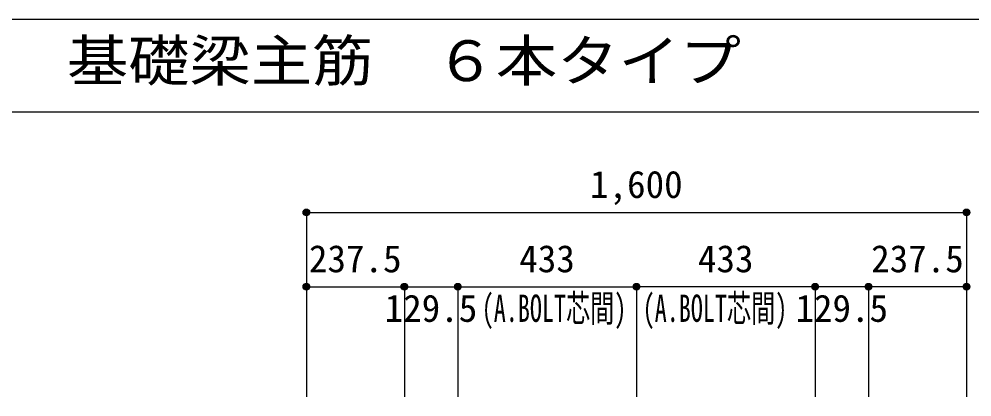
# Model space of a CAD drawing. Units: millimetres at full size, sheet at 1:30. Extents: x -5973 to 5954, y -4195 to 4201.
# Drawn here: x -944 to 1365, y 3286 to 4201 of the extents above; entities that cross this region are included whole.
import ezdxf
from ezdxf.enums import TextEntityAlignment as Align

# ---------------------------------------------------------------- set-up
doc = ezdxf.new("R2010")
doc.units = ezdxf.units.MM
doc.header["$LTSCALE"] = 30
doc.header["$PDMODE"] = 32
doc.header["$PDSIZE"] = 15
for name, color, linetype in [('0-7_文字', 4, 'Continuous'), ('0-D_寸法', 4, 'Continuous'), ('6-7_文字', 7, 'Continuous'), ('F-0_枠', 6, 'Continuous')]:
    doc.layers.add(name, color=color, linetype=linetype)
doc.styles.add('ＭＳ ゴシック', font='')
doc.styles.get('ＭＳ ゴシック').set_extended_font_data('MS Gothic')

msp = doc.modelspace()

# ---------------------------------------------------------------- linework, layer by layer
at = {"layer": '0-D_寸法'}
for p, q in [((-247.56, 3733.07), (-247.56, 3553.07)), ((-247.56, 3733.07), (-247.56, 3553.07)), ((-247.56, 3733.07), (1352.44, 3733.07)), ((-247.56, 3733.07), (1352.44, 3733.07)), ((1352.44, 3733.07), (1352.44, 3553.07)), ((-247.56, 3553.07), (-247.56, 3286.03)), ((-247.56, 3553.07), (-10.06, 3553.07)), ((-10.06, 3553.07), (119.44, 3553.07)), ((-10.06, 3553.07), (-10.06, 3286.03)), ((119.44, 3553.07), (119.44, 3286.03)), ((119.44, 3553.07), (552.44, 3553.07)), ((552.44, 3553.07), (552.44, 3286.03)), ((985.44, 3553.07), (552.44, 3553.07)), ((1114.94, 3553.07), (985.44, 3553.07)), ((985.44, 3553.07), (985.44, 3286.03)), ((1352.44, 3553.07), (1114.94, 3553.07)), ((1114.94, 3553.07), (1114.94, 3286.03)), ((1352.44, 3553.07), (1352.44, 3286.03))]:
    msp.add_line(p, q, dxfattribs=at)
for centre, radius in [((-247.56, 3733.07), 8), ((1352.44, 3733.07), 8), ((-247.56, 3733.07), 7.2), ((-247.56, 3733.07), 6.4), ((-247.56, 3733.07), 5.6), ((-247.56, 3733.07), 4.8), ((-247.56, 3733.07), 4), ((-247.56, 3733.07), 3.2), ((-247.56, 3733.07), 2.4), ((-247.56, 3733.07), 1.6), ((-247.56, 3733.07), 0.8), ((1352.44, 3733.07), 7.2), ((1352.44, 3733.07), 6.4), ((1352.44, 3733.07), 5.6), ((1352.44, 3733.07), 4.8), ((1352.44, 3733.07), 4), ((1352.44, 3733.07), 3.2), ((1352.44, 3733.07), 2.4), ((1352.44, 3733.07), 1.6), ((1352.44, 3733.07), 0.8), ((-247.56, 3553.07), 8), ((-247.56, 3553.07), 7.2), ((-247.56, 3553.07), 6.4), ((-247.56, 3553.07), 5.6), ((-247.56, 3553.07), 4.8), ((-247.56, 3553.07), 4), ((-10.06, 3553.07), 8), ((-10.06, 3553.07), 7.2), ((-10.06, 3553.07), 6.4), ((-10.06, 3553.07), 5.6), ((-10.06, 3553.07), 4.8), ((-10.06, 3553.07), 4), ((119.44, 3553.07), 8), ((119.44, 3553.07), 7.2), ((119.44, 3553.07), 6.4), ((119.44, 3553.07), 5.6), ((119.44, 3553.07), 4.8), ((119.44, 3553.07), 4), ((552.44, 3553.07), 8), ((552.44, 3553.07), 7.2), ((552.44, 3553.07), 6.4), ((552.44, 3553.07), 5.6), ((552.44, 3553.07), 4.8), ((552.44, 3553.07), 4), ((985.44, 3553.07), 8), ((985.44, 3553.07), 7.2), ((985.44, 3553.07), 6.4), ((985.44, 3553.07), 5.6), ((985.44, 3553.07), 4.8), ((985.44, 3553.07), 4), ((1114.94, 3553.07), 8), ((1114.94, 3553.07), 7.2), ((1114.94, 3553.07), 6.4), ((1114.94, 3553.07), 5.6), ((1114.94, 3553.07), 4.8), ((1114.94, 3553.07), 4), ((1352.44, 3553.07), 8), ((1352.44, 3553.07), 7.2), ((1352.44, 3553.07), 6.4), ((1352.44, 3553.07), 5.6), ((1352.44, 3553.07), 4.8), ((1352.44, 3553.07), 4), ((-247.56, 3553.07), 3.2), ((-247.56, 3553.07), 2.4), ((-247.56, 3553.07), 1.6), ((-247.56, 3553.07), 0.8), ((-10.06, 3553.07), 3.2), ((-10.06, 3553.07), 2.4), ((-10.06, 3553.07), 1.6), ((-10.06, 3553.07), 0.8), ((119.44, 3553.07), 3.2), ((119.44, 3553.07), 2.4), ((119.44, 3553.07), 1.6), ((119.44, 3553.07), 0.8), ((552.44, 3553.07), 3.2), ((552.44, 3553.07), 2.4), ((552.44, 3553.07), 1.6), ((552.44, 3553.07), 0.8), ((985.44, 3553.07), 3.2), ((985.44, 3553.07), 2.4), ((985.44, 3553.07), 1.6), ((985.44, 3553.07), 0.8), ((1114.94, 3553.07), 3.2), ((1114.94, 3553.07), 2.4), ((1114.94, 3553.07), 1.6), ((1114.94, 3553.07), 0.8), ((1352.44, 3553.07), 3.2), ((1352.44, 3553.07), 2.4), ((1352.44, 3553.07), 1.6), ((1352.44, 3553.07), 0.8)]:
    msp.add_circle(centre, radius, dxfattribs=at)
at = {"layer": '0-D_寸法', "color": 7}
for p in [(-247.56, 3733.07), (-247.56, 3733.07), (1352.44, 3733.07), (-247.56, 3553.07), (-247.56, 3553.07), (-10.06, 3553.07), (-10.06, 3553.07), (119.44, 3553.07), (119.44, 3553.07), (552.44, 3553.07), (552.44, 3553.07), (985.44, 3553.07), (985.44, 3553.07), (1114.94, 3553.07), (1114.94, 3553.07), (1352.44, 3553.07), (1352.44, 3553.07)]:
    msp.add_point(p, dxfattribs=at)
at = {"layer": 'F-0_枠'}
msp.add_line((-5972.88, 4201.15), (5954.1, 4201.15), dxfattribs=at)
at = {"layer": 'F-0_枠', "color": 2}
msp.add_line((-5972.88, 3976.15), (3723.6, 3976.15), dxfattribs=at)

# ---------------------------------------------------------------- texts
at = {"layer": '0-7_文字', "style": 'ＭＳ ゴシック', "width": 0.65}
for p in [(177.44, 3448.07), (567.44, 3448.07)]:
    msp.add_text('(A.BOLT芯間)', height=65.98, dxfattribs=at).set_placement(p, align=Align.BOTTOM_LEFT)
at = {"layer": '0-D_寸法', "style": 'ＭＳ ゴシック'}
for s, p in [('1,600', (439.94, 3748.07)), ('237.5', (-241.31, 3568.07)), ('433', (268.44, 3568.07)), ('433', (701.44, 3568.07)), ('237.5', (1121.19, 3568.07)), ('129.5', (-57.81, 3448.07)), ('129.5', (937.69, 3448.07))]:
    msp.add_text(s, height=65.98, dxfattribs=at).set_placement(p, align=Align.BOTTOM_LEFT)
at = {"layer": '6-7_文字', "color": 2, "style": 'ＭＳ ゴシック', "width": 1.1}
msp.add_text('\u3000\u3000基礎梁主筋\u3000６本タイプ', height=98.97, dxfattribs=at).set_placement((-1124.64, 4021.15), align=Align.BOTTOM_LEFT)

doc.saveas('drawing.dxf')
